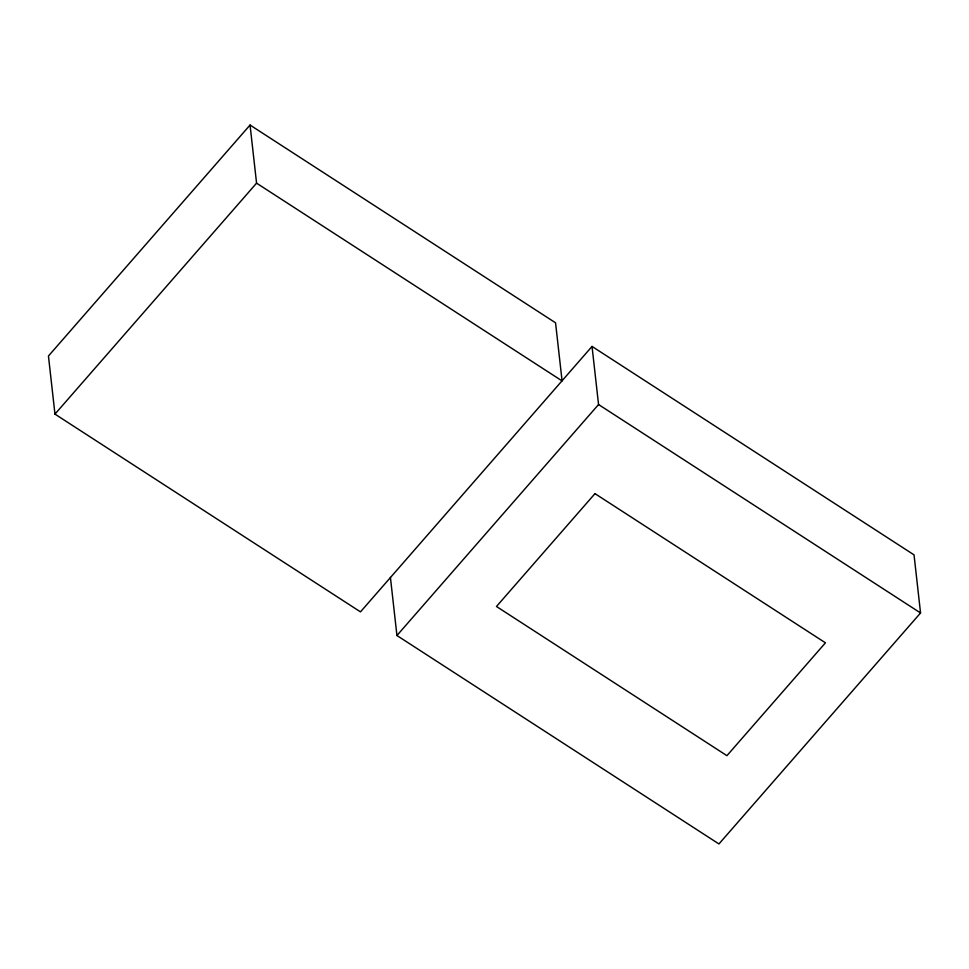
<?xml version="1.0" encoding="UTF-8"?>
<svg xmlns="http://www.w3.org/2000/svg" width="969" height="969" viewBox="0 0 969 969"><rect width="100%" height="100%" fill="white"/><g stroke="black" fill="none" stroke-linecap="round" stroke-linejoin="round"><path stroke-width="1.45" d="M250.05 125.049L256.567 183.153L562.081 380.914L555.552 322.81L250.05 125.049L48.45 356.011L54.967 414.114L360.48 611.875L592.035 346.43L914.033 554.862L920.55 612.965L718.937 843.951L396.939 635.519L390.422 577.415M54.967 414.114L256.567 183.153M396.939 635.519L598.551 404.533L592.035 346.43M598.551 404.533L920.55 612.965M594.978 493.633L496.467 606.485L726.932 755.675L825.443 642.822L594.978 493.633"/></g></svg>
